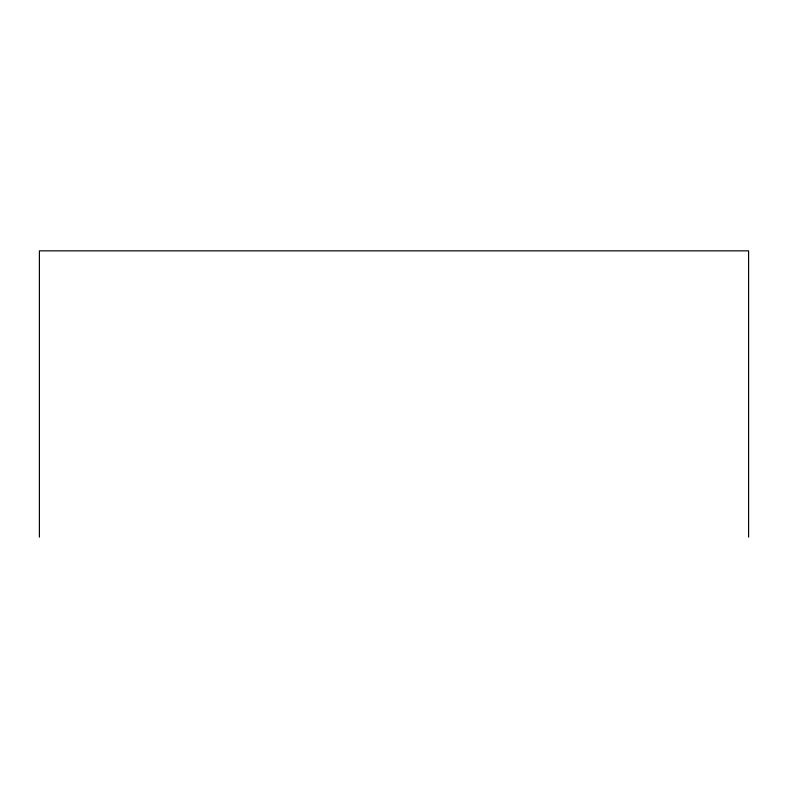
<?xml version="1.0" encoding="UTF-8"?>
<svg xmlns="http://www.w3.org/2000/svg" width="788" height="788" viewBox="0 0 788 788"><rect width="100%" height="100%" fill="white"/><g stroke="black" fill="none" stroke-linecap="round" stroke-linejoin="round"><path stroke-width="1.18" d="M748.6 537.15L748.6 250.85L39.4 250.85L39.4 537.15"/></g></svg>
